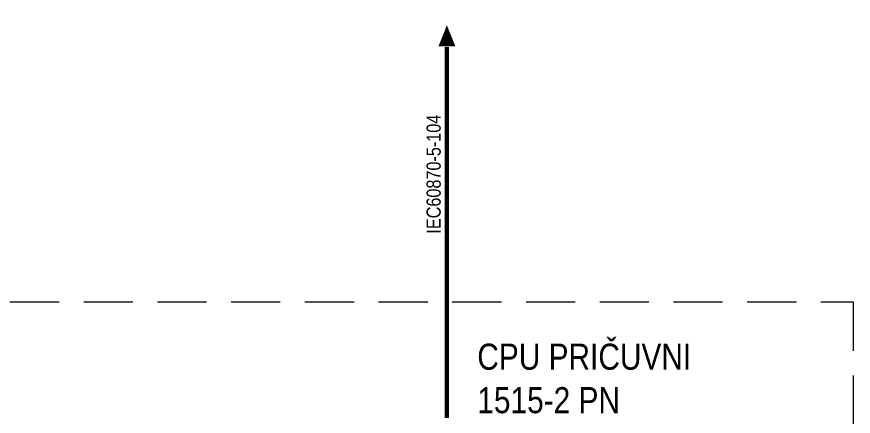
# Model space of a CAD drawing. Header units: inches. Extents: x 67578 to 72421, y -34894 to -31675.
# Drawn here: x 69889 to 70740, y -32684 to -32277 of the extents above; entities that cross this region are included whole.
import ezdxf

# ---------------------------------------------------------------- set-up
doc = ezdxf.new("R2010")
doc.units = ezdxf.units.IN
doc.header["$MEASUREMENT"] = 0
doc.linetypes.add('ACAD_ISO03W100', pattern=[30, 12, -18])
doc.linetypes.add('HIDDEN', pattern=[0.375, 0.25, -0.125])
doc.layers.add('SI-General', color=7, linetype='Continuous', lineweight=5)
doc.layers.add('SI-OUT OF SCOPE', color=7, linetype='Continuous', lineweight=20, true_color=0x8f8f8f)
doc.layers.add('SI-TOPOLOGY-Ethernet', color=7, linetype='Continuous', lineweight=13, true_color=0x3cf000)
doc.styles.add('OPIS', font='ARIALN.TTF')

# ---------------------------------------------------------------- blocks, each defined once
blk = doc.blocks.new('A$C39B434D6')
at = {"layer": 'SI-TOPOLOGY-Ethernet'}
blk.add_lwpolyline([(0, 0, 0, 0, 0), (0, 0, 24, 0, 0), (0, 30, 0, 0, 0)], format="xyseb", dxfattribs=at)

msp = doc.modelspace()

# ---------------------------------------------------------------- linework, layer by layer
at = {"layer": 'SI-General', "linetype": 'HIDDEN', "ltscale": 200}
msp.add_lwpolyline([(68906.71, -33522.85), (68906.71, -33522.85), (68906.71, -32567.04), (70739.61, -32567.04), (70739.61, -34196.4), (69403.2, -34196.4), (69403.2, -33522.85), (68906.71, -33522.85)], dxfattribs=at)
at = {"layer": 'SI-TOPOLOGY-Ethernet', "linetype": 'ACAD_ISO03W100', "ltscale": 0.01, "const_width": 4.42, "flags": 128}
msp.add_lwpolyline([(70326.2, -32307.83), (70326.2, -32685.52)], dxfattribs=at)

# ---------------------------------------------------------------- block references
at = {"layer": 'SI-OUT OF SCOPE', "xscale": 0.7200000000000001, "yscale": 0.7200000000000001, "zscale": 0.7200000000000001}
msp.add_blockref('A$C39B434D6', (70326.2, -32307.37), dxfattribs=at)

# ---------------------------------------------------------------- texts
at = {"layer": 'SI-General', "color": 0, "insert": (70320.1, -32437.32), "char_height": 14.4, "width": 63.5072, "attachment_point": 8, "rotation": 90, "style": 'OPIS'}
msp.add_mtext('IEC60870-5-104', dxfattribs=at)
at = {"layer": 'SI-General', "color": 0, "insert": (70578.6, -32609.75), "char_height": 26.5167, "width": 221.4587, "attachment_point": 3, "style": 'OPIS'}
msp.add_mtext('\\pxql;{\\C256;CPU \\fArial Narrow|b0|i0|c238|p34;PRIČUVNI\\fArial Narrow|b0|i0|c0|p34;\\P1515-2 PN}', dxfattribs=at)

doc.saveas('drawing.dxf')
